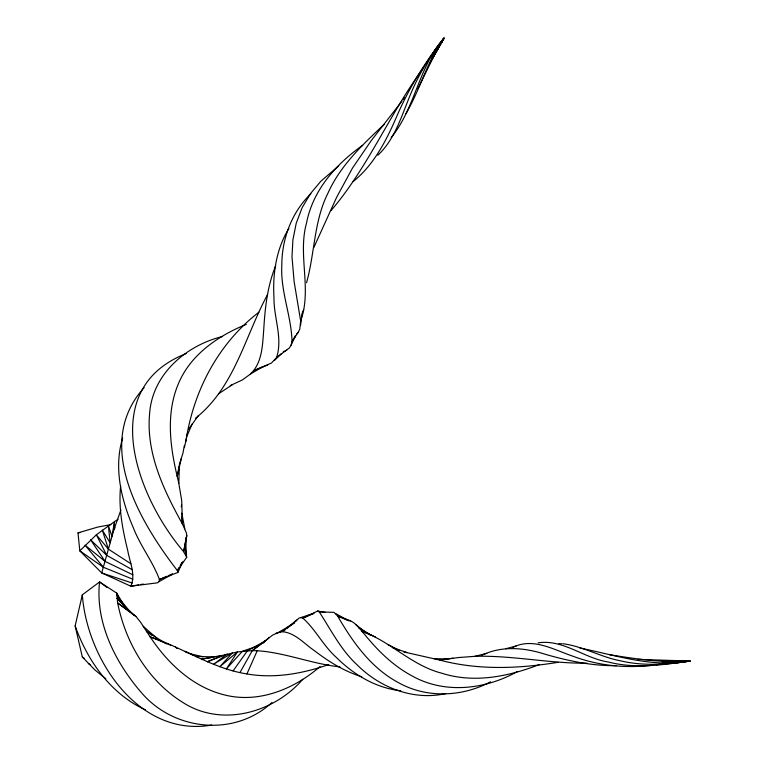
<?xml version="1.0" encoding="UTF-8"?>
<svg xmlns="http://www.w3.org/2000/svg" width="765" height="765" viewBox="0 0 765 765"><rect width="100%" height="100%" fill="white"/><g stroke="black" fill="none" stroke-linecap="round" stroke-linejoin="round"><path stroke-width="1.15" d="M110.868 524.627L97.71 527.085L78.001 532.88L79.809 550.848L101.697 572.937L130.844 586.21L157.475 582.825L159.091 581.601L159.426 579.478L177.891 572.45L177.356 570.585L186.717 557.274L183.677 551.689L186.832 535.73L186.354 532.784L182.433 523.968L181.697 500.511L178.809 483.346L179.421 464.03L182.892 453.349L184.413 445.335M186.832 535.73L186.144 537.747L185.838 555.055L185.484 551.594M230.169 385.656L242.4 379.918L250.365 374.104L253.502 370.748L271.46 363.031L276.567 357.542L289.38 347.97L291.111 345.13L292.029 341.63L298.264 332.249L299.794 329.132L300.655 320.937L294.143 281.75L291.991 256.82L292.909 239.78L296.237 223.217L302.137 207.697L310.456 193.65L320.784 181.286L338.752 165.852M120.641 485.947C118.365 507.616 122.496 529.313 127.679 550.274C129.677 561.902 135.979 574.639 130.844 586.21L138.8 584.843M300.559 325.364L302.022 313.248M179.029 466.287L177.231 476.413L178.809 483.346M186.144 537.747L183.677 551.689C137.126 497.403 95.797 388.869 186.211 353.564M184.403 447.621L187.339 433.889M181.267 506.812L181.64 504.929M185.828 441.663C193.373 391.183 218.025 343.638 258.876 312.225M181.257 458.818L177.231 476.413C169.945 446.119 165.852 412.985 178.513 383.495C190.657 354.511 218.13 335.816 246.32 324.35M105.809 678.756L94.898 669.939L82.314 656.963L75.152 625.894L82.314 594.826L99.593 581.955L116.768 593.162L120.21 600.487M300.655 320.937C312.206 289.285 297.509 255.28 306.536 223.026C312.799 190.256 336.045 163.997 362.648 145.331M132.23 583.045L101.697 572.937L113.87 529.782L120.88 510.045M122.687 437.972C113.459 467.884 121.339 500.014 133.406 527.946C140.33 545.971 152.79 561.433 159.426 579.478L166.952 576.246M306.555 282.706C314.817 253.196 313.87 221.238 327.889 193.296C340.234 165.699 362.562 144.642 384.24 124.322M275.677 265.79C267.32 286.158 264.977 308.266 263.715 330.05C262.548 343.915 262.443 359.234 253.502 370.748L267.683 365.029M276.567 357.542C283.021 338.015 273.593 317.37 273.975 297.394C272.56 273.679 276.28 248.96 288.883 228.467M187.224 435.486L192.168 423.877M116.882 594.826L116.768 593.162L117.657 602.983L135.988 616.466L140.492 622.108L150.15 636.863C182.978 647.783 212.297 668.467 246.932 673.936L257.231 650.728C285.412 652.602 311.91 663.944 339.966 666.889M177.891 572.45L182.692 561.73M291.111 345.13L295.414 335.778L292.029 341.63C291.408 315.926 280.344 291.283 281.816 265.254C281.816 238.843 291.733 212.211 310.886 193.727M302.443 312.34L303.705 309.605M313.889 247.382L336.638 197.284L352.455 168.157L371.13 140.77L401.941 101.133M417.891 88.759L434.262 55.348L443.958 38.25C428.677 56.916 416.686 78.116 408.003 100.598C400.277 119.885 393.516 140.712 377.824 155.228M267.626 294.42C244.905 336.37 234.712 387.186 195.477 418.254M431.135 60.636L443.958 38.25C425.158 61.927 409.122 87.784 397.111 115.563C386.621 139.928 374.257 164.552 353.172 181.554M429.481 64.107L431.47 60.473M431.967 59.555L443.958 38.25C418.359 66.985 415.328 108.248 391.164 137.509M431.69 59.46L433.745 55.788M114.999 527.774L113.87 529.782L114.53 521.587L118.02 519.368M179.058 567.573L177.356 570.585C139.421 521.328 93.359 443.767 144.126 387.626M180.186 565.555L181.879 562.533M239.952 672.588L252.297 650.633L272.579 635.132L284.599 629.662M434.252 54.87L443.958 38.25L436.805 48.578M434.941 53.101L443.958 38.25L436.786 49.017M437.886 48.08L443.958 38.25C426.956 61.152 420.301 89.476 405.89 113.755M435.687 51.638L437.341 48.979M435.419 51.685L437.102 48.998M437.666 48.099L443.958 38.25L436.872 49.19M421.716 70.275C388.916 115.458 367.506 168.118 330.949 210.662M422.309 69.395L423.523 67.645M430.772 57.212L431.976 55.482M434.396 52.03L435.601 50.299M233.086 670.915L247.372 650.795L265.264 640.974L269.031 637.723M188.639 429.136L198.498 415.443M403.203 99.479L404.446 97.815M295.319 621.763L298.828 618.225L313.813 613.329M296.677 333.913L298.264 332.249M302.777 679.301C273.86 712.751 221.649 727.591 182.759 702.404C147.932 680.802 125.527 642.648 117.657 602.983L135.988 616.466M274.406 360.545L281.587 353.43M262.825 643.289L265.264 640.974L252.297 650.633L237.466 651.914L217.815 656.638M271.919 702.547C233.918 737.527 172.995 730.718 140.559 691.636C115.056 661.935 95.08 621.935 99.593 581.955L106.88 587.377M296.782 619.908L282.486 631.699L275.955 633.248M320.095 666.516C294.496 688.787 259.335 703.475 225.226 695.098C193.191 687.506 167.908 663.618 150.15 636.863L170.786 645.239M285.278 629.624L282.486 631.699C295.309 632.894 304.221 643.795 314.319 650.604C328.682 661.629 344.346 671.393 361.749 676.748M287.143 628.237L294.592 622.691L279.244 632.1M218.427 393.899L232.139 384.881M250.365 374.104L263.055 366.636M159.091 581.601L172.421 574.152M517.628 671.393C485.651 689.542 444.522 694.438 411.656 675.686C395.409 666.937 381.611 654.333 369.648 640.41C364.982 635.074 360.659 629.423 355.658 624.393C350.829 619.516 343.533 618.837 337.585 615.959L334.037 612.363L319.234 611.885L317.733 610.986L302.883 618.149L300.827 617.642M490.604 681.787C462.242 696.963 426.468 698.598 398.135 682.466C370.949 667.902 352.665 642.045 337.585 615.959L348.314 620.587L350.609 620.893M283.184 351.843L286.76 350.188M169.094 575.318L172.316 573.932M313.803 613.444L302.883 618.149C315.706 629.557 323.356 645.89 336.304 657.374C353.64 674.711 376.036 688.089 400.736 690.766M512.952 647.381C532.775 637.188 553.726 649.715 572.545 656.083C598.067 665.713 625.827 668.553 652.841 665.158M481.759 655.347C501.783 645.421 524.809 647.678 545.426 654.343C568.538 660.96 592.34 666.038 616.494 665.674M539.067 664.699C508.314 676.576 473.822 683.585 441.615 673.162C411.771 665.55 390.399 641.414 361.845 631.202L375.405 636.968M256.791 646.329L242.438 651.225L226.364 668.945L237.466 651.914L219.823 666.726L232.426 652.851L213.483 664.316L227.31 654.018L207.353 661.754L222.089 655.395L201.453 659.105L210.863 657.776M328.759 664.536C302.653 673.649 274.463 678.775 246.932 673.936M222.634 336.485C186.287 345.235 152.503 374.066 149.644 413.196C145.78 452.899 163.681 490.193 182.433 523.968L181.726 516.91M505.894 648.691L516.203 645.976M403.662 651.914L439.693 660.052L458.579 657.537L474.855 656.322L486.808 653.367M211.714 725.067C138.685 737.804 87.028 659.267 82.314 594.826M445.775 693.568C413.712 700.883 379.947 687.725 357.207 664.909C340.903 650.02 331.102 630.044 319.234 611.885M538.111 642.849C563.116 638.985 584.202 658.349 608.252 661.993C635.093 668.973 662.892 664.948 689.848 661.046L662.174 661.103M78.001 532.88L80.277 532.488M141.076 584.45L143.351 584.058M453.081 658.187L439.693 660.052C478.355 670.417 518.861 668.677 558.02 662.318M664.01 663.848L666.009 663.599M669.346 663.178L671.699 662.882M655.94 664.823L660.004 664.345M676.317 662.327L678.622 662.05M680.879 661.821L689.848 661.046L638.058 659.373M681.615 661.715L689.848 661.046L679.722 661.343M677.905 662.012L689.848 661.046L678.029 661.343M681.682 661.562L689.848 661.046C666.994 664.556 643.413 666.219 620.702 660.864C600.888 657.173 583.073 646.339 563.05 643.757M474.855 656.322C512.387 655.251 549.433 663.59 586.956 663.188M558.832 643.709L561.998 643.748M662.414 662.098L689.848 661.046C652.354 667.988 616.055 655.251 579.86 648.022M252.297 650.633L257.231 650.728M433.889 658.665L447.525 658.942M214.41 656.886L195.783 656.447L197.992 656.762M661.505 661.495L689.848 661.046C662.873 663.178 636.05 658.923 609.504 654.697M317.733 610.986L325.469 612.478M203.127 656.772L190.351 653.836L193.621 655.251M369.878 634.969L371.675 635.438L358.575 627.434L365.23 632.387M392.713 647.726L406.722 652.421M130.911 563.776L108.41 549.146L102.319 530.107L110.112 542.787L108.391 525.718L111.92 536.322L114.53 521.587L96.352 534.802L79.809 550.848L103.447 567.286L132.833 579.229M193.765 655.175L185.149 651.35L186.985 652.717M103.447 567.286L85.039 545.168L105.121 561.414L132.747 574.745M145.446 709.853C110.896 694.151 87.478 660.893 75.152 625.894M387.96 644.503L399.521 650.489M335.701 613.597L348.314 620.587M88.319 663.551L90.375 664.689M105.121 561.414L90.576 539.822L106.756 555.361L132.068 569.59M166.34 643.843L146.459 631.268L151.948 635.361M82.314 656.963L84.131 658.321M355.658 624.393L365.421 632.339M143.256 626.306L155.764 637.341M175.386 646.989L177.059 648.548M134.076 615.213L116.949 598.211L124.609 606.645M108.41 549.146L96.352 534.802L106.756 555.361M128.721 610.499L116.663 594.912L119.799 599.731M116.643 593.2L123.854 605.153M181.774 513.172L184.834 528.864M185.465 548.075L186.717 557.274"/></g></svg>
